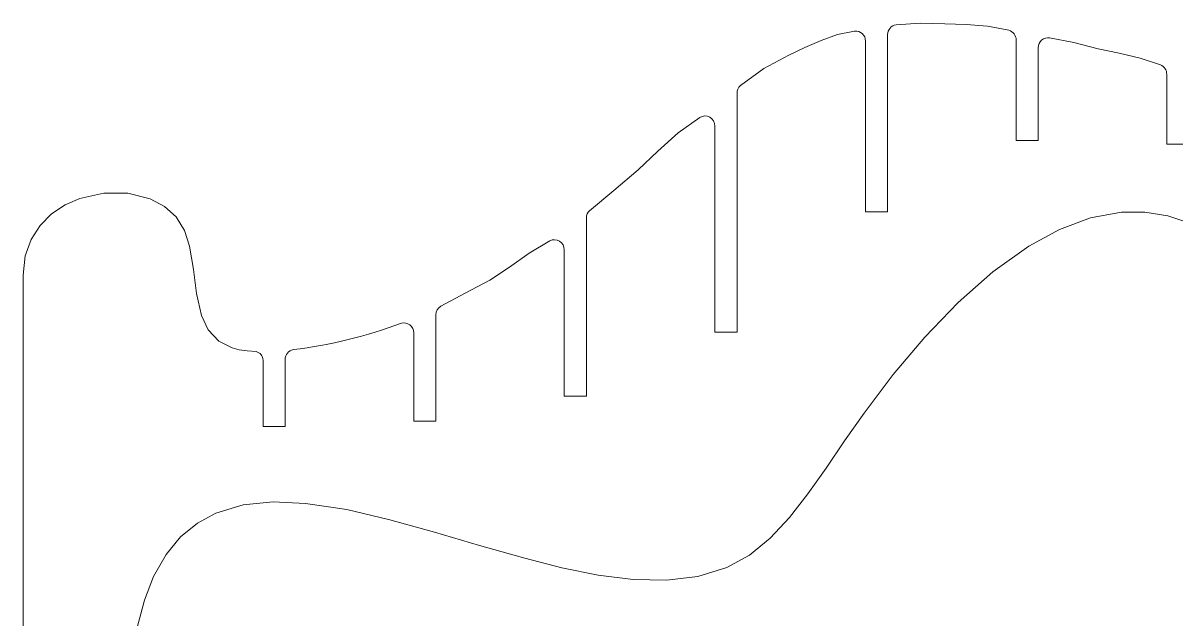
# Model space of a CAD drawing. Header units: millimetres. Extents: x 233 to 3100, y -866 to 268.
# Drawn here: x 1439.4 to 1669.2, y -529.3 to -410.4 of the extents above; entities that cross this region are included whole.
import ezdxf

# ---------------------------------------------------------------- set-up
doc = ezdxf.new("R2010")
doc.units = ezdxf.units.MM
doc.header["$MEASUREMENT"] = 0
doc.layers.add('layer 1', color=7, linetype='Continuous')

msp = doc.modelspace()

# ---------------------------------------------------------------- linework, layer by layer
at = {"layer": 'layer 1', "lineweight": 9}
for points in [[(1613.2389, -410.766), (1612.2673, -410.92), (1611.552, -411.7576), (1611.552, -412.7413)], [(1611.552, -412.7413), (1611.552, -412.7413), (1611.552, -448.0128), (1611.552, -448.0128)], [(1637.152, -413.8039), (1637.152, -412.9166), (1636.5673, -412.1353), (1635.716, -411.8851)], [(1607.152, -448.0128), (1607.152, -448.0128), (1607.152, -414.0145), (1607.152, -414.0145)], [(1637.152, -433.8074), (1637.152, -433.8074), (1637.152, -413.8039), (1637.152, -413.8039)], [(1641.552, -415.3428), (1641.552, -415.3428), (1641.552, -433.8074), (1641.552, -433.8074)], [(1667.152, -420.6293), (1667.152, -419.8237), (1666.6687, -419.0968), (1665.9259, -418.7851)], [(1667.152, -434.5593), (1667.152, -434.5593), (1667.152, -420.6293), (1667.152, -420.6293)], [(1582.2376, -422.8955), (1581.802, -423.2753), (1581.552, -423.825), (1581.552, -424.4029)], [(1581.552, -424.4029), (1581.552, -424.4029), (1581.552, -471.9985), (1581.552, -471.9985)], [(1577.152, -471.9985), (1577.152, -471.9985), (1577.152, -430.9456), (1577.152, -430.9456)], [(1641.552, -433.8074), (1641.552, -433.8074), (1637.152, -433.8074), (1637.152, -433.8074)], [(1671.552, -434.5593), (1671.552, -434.5593), (1667.152, -434.5593), (1667.152, -434.5593)], [(1552.1664, -447.8023), (1551.7739, -448.1794), (1551.552, -448.7002), (1551.552, -449.2445)], [(1611.552, -448.0128), (1611.552, -448.0128), (1607.152, -448.0128), (1607.152, -448.0128)], [(1551.552, -449.2445), (1551.552, -449.2445), (1551.552, -484.7696), (1551.552, -484.7696)], [(1547.152, -484.7696), (1547.152, -484.7696), (1547.152, -455.5782), (1547.152, -455.5782)], [(1439.352, -460.6126), (1439.352, -460.6126), (1439.352, -546.673), (1439.352, -546.673)], [(1522.55, -466.8345), (1521.9323, -467.1921), (1521.552, -467.8517), (1521.552, -468.5654)], [(1521.552, -468.5654), (1521.552, -468.5654), (1521.552, -489.7526), (1521.552, -489.7526)], [(1493.1828, -475.4632), (1500.5438, -474.5892), (1507.7701, -472.8168), (1514.7001, -470.1855)], [(1517.152, -489.7526), (1517.152, -489.7526), (1517.152, -472.1337), (1517.152, -472.1337)], [(1581.552, -471.9985), (1581.552, -471.9985), (1577.152, -471.9985), (1577.152, -471.9985)], [(1493.1828, -475.4632), (1492.2372, -475.6408), (1491.552, -476.4666), (1491.552, -477.4288)], [(1487.152, -477.5932), (1487.152, -476.7582), (1486.5717, -476.0354), (1485.7565, -475.8548)], [(1487.152, -490.8055), (1487.152, -490.8055), (1487.152, -477.5932), (1487.152, -477.5932)], [(1491.552, -477.4288), (1491.552, -477.4288), (1491.552, -490.8055), (1491.552, -490.8055)], [(1551.552, -484.7696), (1551.552, -484.7696), (1547.152, -484.7696), (1547.152, -484.7696)], [(1491.552, -490.8055), (1491.552, -490.8055), (1487.152, -490.8055), (1487.152, -490.8055)], [(1521.552, -489.7526), (1521.552, -489.7526), (1517.152, -489.7526), (1517.152, -489.7526)]]:
    msp.add_open_spline(points, degree=3, dxfattribs=at)
for points, knots in [([(1635.716, -411.8851), (1635.716, -411.8851), (1631.4767, -411.033), (1631.4767, -411.033), (1631.4767, -411.033), (1631.4767, -411.033), (1627.1971, -410.714), (1627.1971, -410.714), (1627.1971, -410.714), (1627.1971, -410.714), (1622.9433, -410.5832), (1622.9433, -410.5832), (1622.9433, -410.5832), (1622.9433, -410.5832), (1618.0305, -410.4433), (1618.0305, -410.4433), (1618.0305, -410.4433), (1618.0305, -410.4433), (1613.2389, -410.766), (1613.2389, -410.766)], [0, 0, 0, 0, 0.16666667, 0.16666667, 0.16666667, 0.16666667, 0.33333333, 0.33333333, 0.33333333, 0.33333333, 0.5, 0.5, 0.5, 0.5, 0.66666667, 0.66666667, 0.66666667, 0.66666667, 1, 1, 1, 1]), ([(1604.9691, -412.0229), (1604.9691, -412.0229), (1601.5992, -412.694), (1601.5992, -412.694), (1601.5992, -412.694), (1601.5992, -412.694), (1598.3285, -413.882), (1598.3285, -413.882), (1598.3285, -413.882), (1598.3285, -413.882), (1595.0863, -415.3005), (1595.0863, -415.3005), (1595.0863, -415.3005), (1595.0863, -415.3005), (1591.8481, -416.8038), (1591.8481, -416.8038), (1591.8481, -416.8038), (1591.8481, -416.8038), (1586.8806, -419.5022), (1586.8806, -419.5022), (1586.8806, -419.5022), (1586.8806, -419.5022), (1582.2376, -422.8955), (1582.2376, -422.8955)], [0, 0, 0, 0, 0.14285714, 0.14285714, 0.14285714, 0.14285714, 0.28571429, 0.28571429, 0.28571429, 0.28571429, 0.42857143, 0.42857143, 0.42857143, 0.42857143, 0.57142857, 0.57142857, 0.57142857, 0.57142857, 0.71428571, 0.71428571, 0.71428571, 0.71428571, 1, 1, 1, 1]), ([(1607.152, -414.0145), (1607.152, -413.4523), (1606.9154, -412.916), (1606.5, -412.5371), (1606.5, -412.5371), (1606.0846, -412.1581), (1605.529, -411.9715), (1604.9691, -412.0229)], [0, 0, 0, 0, 0.33333333, 0.33333333, 0.33333333, 0.33333333, 1, 1, 1, 1]), ([(1643.8111, -413.3597), (1643.2404, -413.2851), (1642.6652, -413.4601), (1642.2326, -413.8398), (1642.2326, -413.8398), (1641.8, -414.2195), (1641.552, -414.7672), (1641.552, -415.3428)], [0, 0, 0, 0, 0.33333333, 0.33333333, 0.33333333, 0.33333333, 1, 1, 1, 1]), ([(1665.9259, -418.7851), (1665.9259, -418.7851), (1661.8502, -417.4236), (1661.8502, -417.4236), (1661.8502, -417.4236), (1661.8502, -417.4236), (1657.6617, -416.4586), (1657.6617, -416.4586), (1657.6617, -416.4586), (1657.6617, -416.4586), (1653.4728, -415.557), (1653.4728, -415.557), (1653.4728, -415.557), (1653.4728, -415.557), (1648.6326, -414.328), (1648.6326, -414.328), (1648.6326, -414.328), (1648.6326, -414.328), (1643.8112, -413.3597), (1643.8112, -413.3597)], [0, 0, 0, 0, 0.16666667, 0.16666667, 0.16666667, 0.16666667, 0.33333333, 0.33333333, 0.33333333, 0.33333333, 0.5, 0.5, 0.5, 0.5, 0.66666667, 0.66666667, 0.66666667, 0.66666667, 1, 1, 1, 1]), ([(1574.1311, -429.2258), (1574.1311, -429.2258), (1569.8111, -432.3266), (1569.8111, -432.3266), (1569.8111, -432.3266), (1569.8111, -432.3266), (1565.8142, -435.9443), (1565.8142, -435.9443), (1565.8142, -435.9443), (1565.8142, -435.9443), (1561.88, -439.6872), (1561.88, -439.6872), (1561.88, -439.6872), (1561.88, -439.6872), (1557.0045, -443.7712), (1557.0045, -443.7712), (1557.0045, -443.7712), (1557.0045, -443.7712), (1552.1664, -447.8023), (1552.1664, -447.8023)], [0, 0, 0, 0, 0.16666667, 0.16666667, 0.16666667, 0.16666667, 0.33333333, 0.33333333, 0.33333333, 0.33333333, 0.5, 0.5, 0.5, 0.5, 0.66666667, 0.66666667, 0.66666667, 0.66666667, 1, 1, 1, 1]), ([(1577.152, -430.9456), (1577.152, -430.2267), (1576.7662, -429.5631), (1576.1415, -429.2075), (1576.1415, -429.2075), (1575.5168, -428.8518), (1574.7492, -428.8588), (1574.1311, -429.2258)], [0, 0, 0, 0, 0.33333333, 0.33333333, 0.33333333, 0.33333333, 1, 1, 1, 1]), ([(1485.7565, -475.8548), (1485.7565, -475.8548), (1483.9947, -475.7053), (1483.9947, -475.7053), (1483.9947, -475.7053), (1483.9947, -475.7053), (1482.4127, -475.4862), (1482.4127, -475.4862), (1482.4127, -475.4862), (1482.4127, -475.4862), (1481.0101, -475.1276), (1481.0101, -475.1276), (1481.0101, -475.1276), (1481.0101, -475.1276), (1478.3439, -473.7838), (1478.3439, -473.7838), (1478.3439, -473.7838), (1478.3439, -473.7838), (1476.241, -471.5335), (1476.241, -471.5335), (1476.241, -471.5335), (1476.241, -471.5335), (1474.901, -468.6852), (1474.901, -468.6852), (1474.901, -468.6852), (1474.901, -468.6852), (1473.8995, -464.2662), (1473.8995, -464.2662), (1473.8995, -464.2662), (1473.8995, -464.2662), (1473.2904, -459.5257), (1473.2904, -459.5257), (1473.2904, -459.5257), (1473.2904, -459.5257), (1472.5228, -454.8874), (1472.5228, -454.8874), (1472.5228, -454.8874), (1472.5228, -454.8874), (1471.5118, -451.7305), (1471.5118, -451.7305), (1471.5118, -451.7305), (1471.5118, -451.7305), (1469.8735, -449.0463), (1469.8735, -449.0463), (1469.8735, -449.0463), (1469.8735, -449.0463), (1467.5404, -446.9399), (1467.5404, -446.9399), (1467.5404, -446.9399), (1467.5404, -446.9399), (1464.6539, -445.4226), (1464.6539, -445.4226), (1464.6539, -445.4226), (1464.6539, -445.4226), (1460.2131, -444.325), (1460.2131, -444.325), (1460.2131, -444.325), (1460.2131, -444.325), (1455.4335, -444.2962), (1455.4335, -444.2962), (1455.4335, -444.2962), (1455.4335, -444.2962), (1450.6835, -445.3484), (1450.6835, -445.3484), (1450.6835, -445.3484), (1450.6835, -445.3484), (1447.7154, -446.6565), (1447.7154, -446.6565), (1447.7154, -446.6565), (1447.7154, -446.6565), (1445.0335, -448.4542), (1445.0335, -448.4542), (1445.0335, -448.4542), (1445.0335, -448.4542), (1442.747, -450.745), (1442.747, -450.745), (1442.747, -450.745), (1442.747, -450.745), (1440.9651, -453.5325), (1440.9651, -453.5325), (1440.9651, -453.5325), (1440.9651, -453.5325), (1439.7971, -456.8205), (1439.7971, -456.8205), (1439.7971, -456.8205), (1439.7971, -456.8205), (1439.352, -460.6126), (1439.352, -460.6126)], [0, 0, 0, 0, 0.04347826, 0.04347826, 0.04347826, 0.04347826, 0.08695652, 0.08695652, 0.08695652, 0.08695652, 0.13043478, 0.13043478, 0.13043478, 0.13043478, 0.17391304, 0.17391304, 0.17391304, 0.17391304, 0.2173913, 0.2173913, 0.2173913, 0.2173913, 0.26086957, 0.26086957, 0.26086957, 0.26086957, 0.30434783, 0.30434783, 0.30434783, 0.30434783, 0.34782609, 0.34782609, 0.34782609, 0.34782609, 0.39130435, 0.39130435, 0.39130435, 0.39130435, 0.43478261, 0.43478261, 0.43478261, 0.43478261, 0.47826087, 0.47826087, 0.47826087, 0.47826087, 0.52173913, 0.52173913, 0.52173913, 0.52173913, 0.56521739, 0.56521739, 0.56521739, 0.56521739, 0.60869565, 0.60869565, 0.60869565, 0.60869565, 0.65217391, 0.65217391, 0.65217391, 0.65217391, 0.69565217, 0.69565217, 0.69565217, 0.69565217, 0.73913043, 0.73913043, 0.73913043, 0.73913043, 0.7826087, 0.7826087, 0.7826087, 0.7826087, 0.82608696, 0.82608696, 0.82608696, 0.82608696, 0.86956522, 0.86956522, 0.86956522, 0.86956522, 0.91304348, 0.91304348, 0.91304348, 0.91304348, 1, 1, 1, 1]), ([(1460.8381, -561.6095), (1460.8381, -561.6095), (1460.449, -552.4938), (1460.449, -552.4938), (1460.449, -552.4938), (1460.449, -552.4938), (1460.5461, -544.3571), (1460.5461, -544.3571), (1460.5461, -544.3571), (1460.5461, -544.3571), (1461.1065, -537.152), (1461.1065, -537.152), (1461.1065, -537.152), (1461.1065, -537.152), (1462.1072, -530.831), (1462.1072, -530.831), (1462.1072, -530.831), (1462.1072, -530.831), (1463.5253, -525.3467), (1463.5253, -525.3467), (1463.5253, -525.3467), (1463.5253, -525.3467), (1465.3378, -520.6517), (1465.3378, -520.6517), (1465.3378, -520.6517), (1465.3378, -520.6517), (1467.8199, -516.2542), (1467.8199, -516.2542), (1467.8199, -516.2542), (1467.8199, -516.2542), (1470.7394, -512.728), (1470.7394, -512.728), (1470.7394, -512.728), (1470.7394, -512.728), (1474.0638, -510.0056), (1474.0638, -510.0056), (1474.0638, -510.0056), (1474.0638, -510.0056), (1477.7604, -508.0194), (1477.7604, -508.0194), (1477.7604, -508.0194), (1477.7604, -508.0194), (1483.2118, -506.3997), (1483.2118, -506.3997), (1483.2118, -506.3997), (1483.2118, -506.3997), (1489.1892, -505.8086), (1489.1892, -505.8086), (1489.1892, -505.8086), (1489.1892, -505.8086), (1495.6155, -506.0862), (1495.6155, -506.0862), (1495.6155, -506.0862), (1495.6155, -506.0862), (1503.8103, -507.3403), (1503.8103, -507.3403), (1503.8103, -507.3403), (1503.8103, -507.3403), (1512.406, -509.338), (1512.406, -509.338), (1512.406, -509.338), (1512.406, -509.338), (1521.2689, -511.8025), (1521.2689, -511.8025), (1521.2689, -511.8025), (1521.2689, -511.8025), (1530.265, -514.4573), (1530.265, -514.4573), (1530.265, -514.4573), (1530.265, -514.4573), (1539.2607, -517.0256), (1539.2607, -517.0256), (1539.2607, -517.0256), (1539.2607, -517.0256), (1546.6602, -518.9001), (1546.6602, -518.9001), (1546.6602, -518.9001), (1546.6602, -518.9001), (1553.8891, -520.3625), (1553.8891, -520.3625), (1553.8891, -520.3625), (1553.8891, -520.3625), (1560.8698, -521.2524), (1560.8698, -521.2524), (1560.8698, -521.2524), (1560.8698, -521.2524), (1567.525, -521.4098), (1567.525, -521.4098), (1567.525, -521.4098), (1567.525, -521.4098), (1573.7773, -520.6747), (1573.7773, -520.6747), (1573.7773, -520.6747), (1573.7773, -520.6747), (1579.5492, -518.8869), (1579.5492, -518.8869), (1579.5492, -518.8869), (1579.5492, -518.8869), (1584.0569, -516.3975), (1584.0569, -516.3975), (1584.0569, -516.3975), (1584.0569, -516.3975), (1588.1747, -513.023), (1588.1747, -513.023), (1588.1747, -513.023), (1588.1747, -513.023), (1592.0114, -508.908), (1592.0114, -508.908), (1592.0114, -508.908), (1592.0114, -508.908), (1595.6825, -504.2073), (1595.6825, -504.2073), (1595.6825, -504.2073), (1595.6825, -504.2073), (1599.3033, -499.0756), (1599.3033, -499.0756), (1599.3033, -499.0756), (1599.3033, -499.0756), (1602.9894, -493.6678), (1602.9894, -493.6678), (1602.9894, -493.6678), (1602.9894, -493.6678), (1606.8559, -488.1385), (1606.8559, -488.1385), (1606.8559, -488.1385), (1606.8559, -488.1385), (1612.6863, -480.4391), (1612.6863, -480.4391), (1612.6863, -480.4391), (1612.6863, -480.4391), (1618.9554, -473.0169), (1618.9554, -473.0169), (1618.9554, -473.0169), (1618.9554, -473.0169), (1625.5926, -466.1166), (1625.5926, -466.1166), (1625.5926, -466.1166), (1625.5926, -466.1166), (1632.5273, -459.9829), (1632.5273, -459.9829), (1632.5273, -459.9829), (1632.5273, -459.9829), (1639.6888, -454.8606), (1639.6888, -454.8606), (1639.6888, -454.8606), (1639.6888, -454.8606), (1645.7789, -451.541), (1645.7789, -451.541), (1645.7789, -451.541), (1645.7789, -451.541), (1651.9367, -449.2353), (1651.9367, -449.2353), (1651.9367, -449.2353), (1651.9367, -449.2353), (1658.1212, -448.0851), (1658.1212, -448.0851), (1658.1212, -448.0851), (1658.1212, -448.0851), (1662.7524, -448.0658), (1662.7524, -448.0658), (1662.7524, -448.0658), (1662.7524, -448.0658), (1667.3586, -448.8346), (1667.3586, -448.8346), (1667.3586, -448.8346), (1667.3586, -448.8346), (1671.9332, -450.3696), (1671.9332, -450.3696), (1671.9332, -450.3696), (1671.9332, -450.3696), (1676.486, -452.5225), (1676.486, -452.5225), (1676.486, -452.5225), (1676.486, -452.5225), (1682.5424, -456.079), (1682.5424, -456.079), (1682.5424, -456.079), (1682.5424, -456.079), (1688.6074, -460.0734), (1688.6074, -460.0734), (1688.6074, -460.0734), (1688.6074, -460.0734), (1694.7079, -464.1282), (1694.7079, -464.1282), (1694.7079, -464.1282), (1694.7079, -464.1282), (1700.8709, -467.8659), (1700.8709, -467.8659), (1700.8709, -467.8659), (1700.8709, -467.8659), (1707.1234, -470.9089), (1707.1234, -470.9089), (1707.1234, -470.9089), (1707.1234, -470.9089), (1713.4914, -472.8926), (1713.4914, -472.8926), (1713.4914, -472.8926), (1713.4914, -472.8926), (1719.9816, -473.7174), (1719.9816, -473.7174), (1719.9816, -473.7174), (1719.9816, -473.7174), (1726.5823, -473.5333), (1726.5823, -473.5333), (1726.5823, -473.5333), (1726.5823, -473.5333), (1733.2815, -472.5), (1733.2815, -472.5), (1733.2815, -472.5), (1733.2815, -472.5), (1740.0668, -470.7773), (1740.0668, -470.7773), (1740.0668, -470.7773), (1740.0668, -470.7773), (1746.926, -468.525), (1746.926, -468.525), (1746.926, -468.525), (1746.926, -468.525), (1753.8469, -465.9026), (1753.8469, -465.9026), (1753.8469, -465.9026), (1753.8469, -465.9026), (1762.216, -462.4925), (1762.216, -462.4925), (1762.216, -462.4925), (1762.216, -462.4925), (1770.6351, -459.0556), (1770.6351, -459.0556), (1770.6351, -459.0556), (1770.6351, -459.0556), (1779.0828, -455.8682), (1779.0828, -455.8682), (1779.0828, -455.8682), (1779.0828, -455.8682), (1787.5365, -453.2066), (1787.5365, -453.2066), (1787.5365, -453.2066), (1787.5365, -453.2066), (1795.9732, -451.3477), (1795.9732, -451.3477), (1795.9732, -451.3477), (1795.9732, -451.3477), (1801.9762, -450.6646), (1801.9762, -450.6646), (1801.9762, -450.6646), (1801.9762, -450.6646), (1807.9504, -450.6329), (1807.9504, -450.6329), (1807.9504, -450.6329), (1807.9504, -450.6329), (1813.8873, -451.3535), (1813.8873, -451.3535), (1813.8873, -451.3535), (1813.8873, -451.3535), (1819.7785, -452.9273), (1819.7785, -452.9273), (1819.7785, -452.9273), (1819.7785, -452.9273), (1825.6157, -455.455), (1825.6157, -455.455), (1825.6157, -455.455), (1825.6157, -455.455), (1831.3904, -459.0375), (1831.3904, -459.0375), (1831.3904, -459.0375), (1831.3904, -459.0375), (1837.0943, -463.7757), (1837.0943, -463.7757)], [0, 0, 0, 0, 0.01470588, 0.01470588, 0.01470588, 0.01470588, 0.02941176, 0.02941176, 0.02941176, 0.02941176, 0.04411765, 0.04411765, 0.04411765, 0.04411765, 0.05882353, 0.05882353, 0.05882353, 0.05882353, 0.07352941, 0.07352941, 0.07352941, 0.07352941, 0.08823529, 0.08823529, 0.08823529, 0.08823529, 0.10294118, 0.10294118, 0.10294118, 0.10294118, 0.11764706, 0.11764706, 0.11764706, 0.11764706, 0.13235294, 0.13235294, 0.13235294, 0.13235294, 0.14705882, 0.14705882, 0.14705882, 0.14705882, 0.16176471, 0.16176471, 0.16176471, 0.16176471, 0.17647059, 0.17647059, 0.17647059, 0.17647059, 0.19117647, 0.19117647, 0.19117647, 0.19117647, 0.20588235, 0.20588235, 0.20588235, 0.20588235, 0.22058824, 0.22058824, 0.22058824, 0.22058824, 0.23529412, 0.23529412, 0.23529412, 0.23529412, 0.25, 0.25, 0.25, 0.25, 0.26470588, 0.26470588, 0.26470588, 0.26470588, 0.27941176, 0.27941176, 0.27941176, 0.27941176, 0.29411765, 0.29411765, 0.29411765, 0.29411765, 0.30882353, 0.30882353, 0.30882353, 0.30882353, 0.32352941, 0.32352941, 0.32352941, 0.32352941, 0.33823529, 0.33823529, 0.33823529, 0.33823529, 0.35294118, 0.35294118, 0.35294118, 0.35294118, 0.36764706, 0.36764706, 0.36764706, 0.36764706, 0.38235294, 0.38235294, 0.38235294, 0.38235294, 0.39705882, 0.39705882, 0.39705882, 0.39705882, 0.41176471, 0.41176471, 0.41176471, 0.41176471, 0.42647059, 0.42647059, 0.42647059, 0.42647059, 0.44117647, 0.44117647, 0.44117647, 0.44117647, 0.45588235, 0.45588235, 0.45588235, 0.45588235, 0.47058824, 0.47058824, 0.47058824, 0.47058824, 0.48529412, 0.48529412, 0.48529412, 0.48529412, 0.5, 0.5, 0.5, 0.5, 0.51470588, 0.51470588, 0.51470588, 0.51470588, 0.52941176, 0.52941176, 0.52941176, 0.52941176, 0.54411765, 0.54411765, 0.54411765, 0.54411765, 0.55882353, 0.55882353, 0.55882353, 0.55882353, 0.57352941, 0.57352941, 0.57352941, 0.57352941, 0.58823529, 0.58823529, 0.58823529, 0.58823529, 0.60294118, 0.60294118, 0.60294118, 0.60294118, 0.61764706, 0.61764706, 0.61764706, 0.61764706, 0.63235294, 0.63235294, 0.63235294, 0.63235294, 0.64705882, 0.64705882, 0.64705882, 0.64705882, 0.66176471, 0.66176471, 0.66176471, 0.66176471, 0.67647059, 0.67647059, 0.67647059, 0.67647059, 0.69117647, 0.69117647, 0.69117647, 0.69117647, 0.70588235, 0.70588235, 0.70588235, 0.70588235, 0.72058824, 0.72058824, 0.72058824, 0.72058824, 0.73529412, 0.73529412, 0.73529412, 0.73529412, 0.75, 0.75, 0.75, 0.75, 0.76470588, 0.76470588, 0.76470588, 0.76470588, 0.77941176, 0.77941176, 0.77941176, 0.77941176, 0.79411765, 0.79411765, 0.79411765, 0.79411765, 0.80882353, 0.80882353, 0.80882353, 0.80882353, 0.82352941, 0.82352941, 0.82352941, 0.82352941, 0.83823529, 0.83823529, 0.83823529, 0.83823529, 0.85294118, 0.85294118, 0.85294118, 0.85294118, 0.86764706, 0.86764706, 0.86764706, 0.86764706, 0.88235294, 0.88235294, 0.88235294, 0.88235294, 0.89705882, 0.89705882, 0.89705882, 0.89705882, 0.91176471, 0.91176471, 0.91176471, 0.91176471, 0.92647059, 0.92647059, 0.92647059, 0.92647059, 0.94117647, 0.94117647, 0.94117647, 0.94117647, 0.95588235, 0.95588235, 0.95588235, 0.95588235, 0.97058824, 0.97058824, 0.97058824, 0.97058824, 1, 1, 1, 1]), ([(1544.2405, -453.7981), (1544.2405, -453.7981), (1540.1468, -456.2751), (1540.1468, -456.2751), (1540.1468, -456.2751), (1540.1468, -456.2751), (1536.2538, -459.0335), (1536.2538, -459.0335), (1536.2538, -459.0335), (1536.2538, -459.0335), (1532.3054, -461.6394), (1532.3054, -461.6394), (1532.3054, -461.6394), (1532.3054, -461.6394), (1527.4228, -464.2544), (1527.4228, -464.2544), (1527.4228, -464.2544), (1527.4228, -464.2544), (1522.55, -466.8345), (1522.55, -466.8345)], [0, 0, 0, 0, 0.16666667, 0.16666667, 0.16666667, 0.16666667, 0.33333333, 0.33333333, 0.33333333, 0.33333333, 0.5, 0.5, 0.5, 0.5, 0.66666667, 0.66666667, 0.66666667, 0.66666667, 1, 1, 1, 1]), ([(1547.152, -455.5782), (1547.152, -454.8817), (1546.7896, -454.2353), (1546.1953, -453.8719), (1546.1953, -453.8719), (1545.601, -453.5085), (1544.8605, -453.4806), (1544.2405, -453.7981)], [0, 0, 0, 0, 0.33333333, 0.33333333, 0.33333333, 0.33333333, 1, 1, 1, 1]), ([(1517.152, -472.1337), (1517.152, -471.5238), (1516.8737, -470.9473), (1516.3962, -470.5679), (1516.3962, -470.5679), (1515.9187, -470.1884), (1515.2942, -470.0476), (1514.7001, -470.1855)], [0, 0, 0, 0, 0.33333333, 0.33333333, 0.33333333, 0.33333333, 1, 1, 1, 1])]:
    msp.add_open_spline(points, degree=3, knots=knots, dxfattribs=at)

doc.saveas('drawing.dxf')
